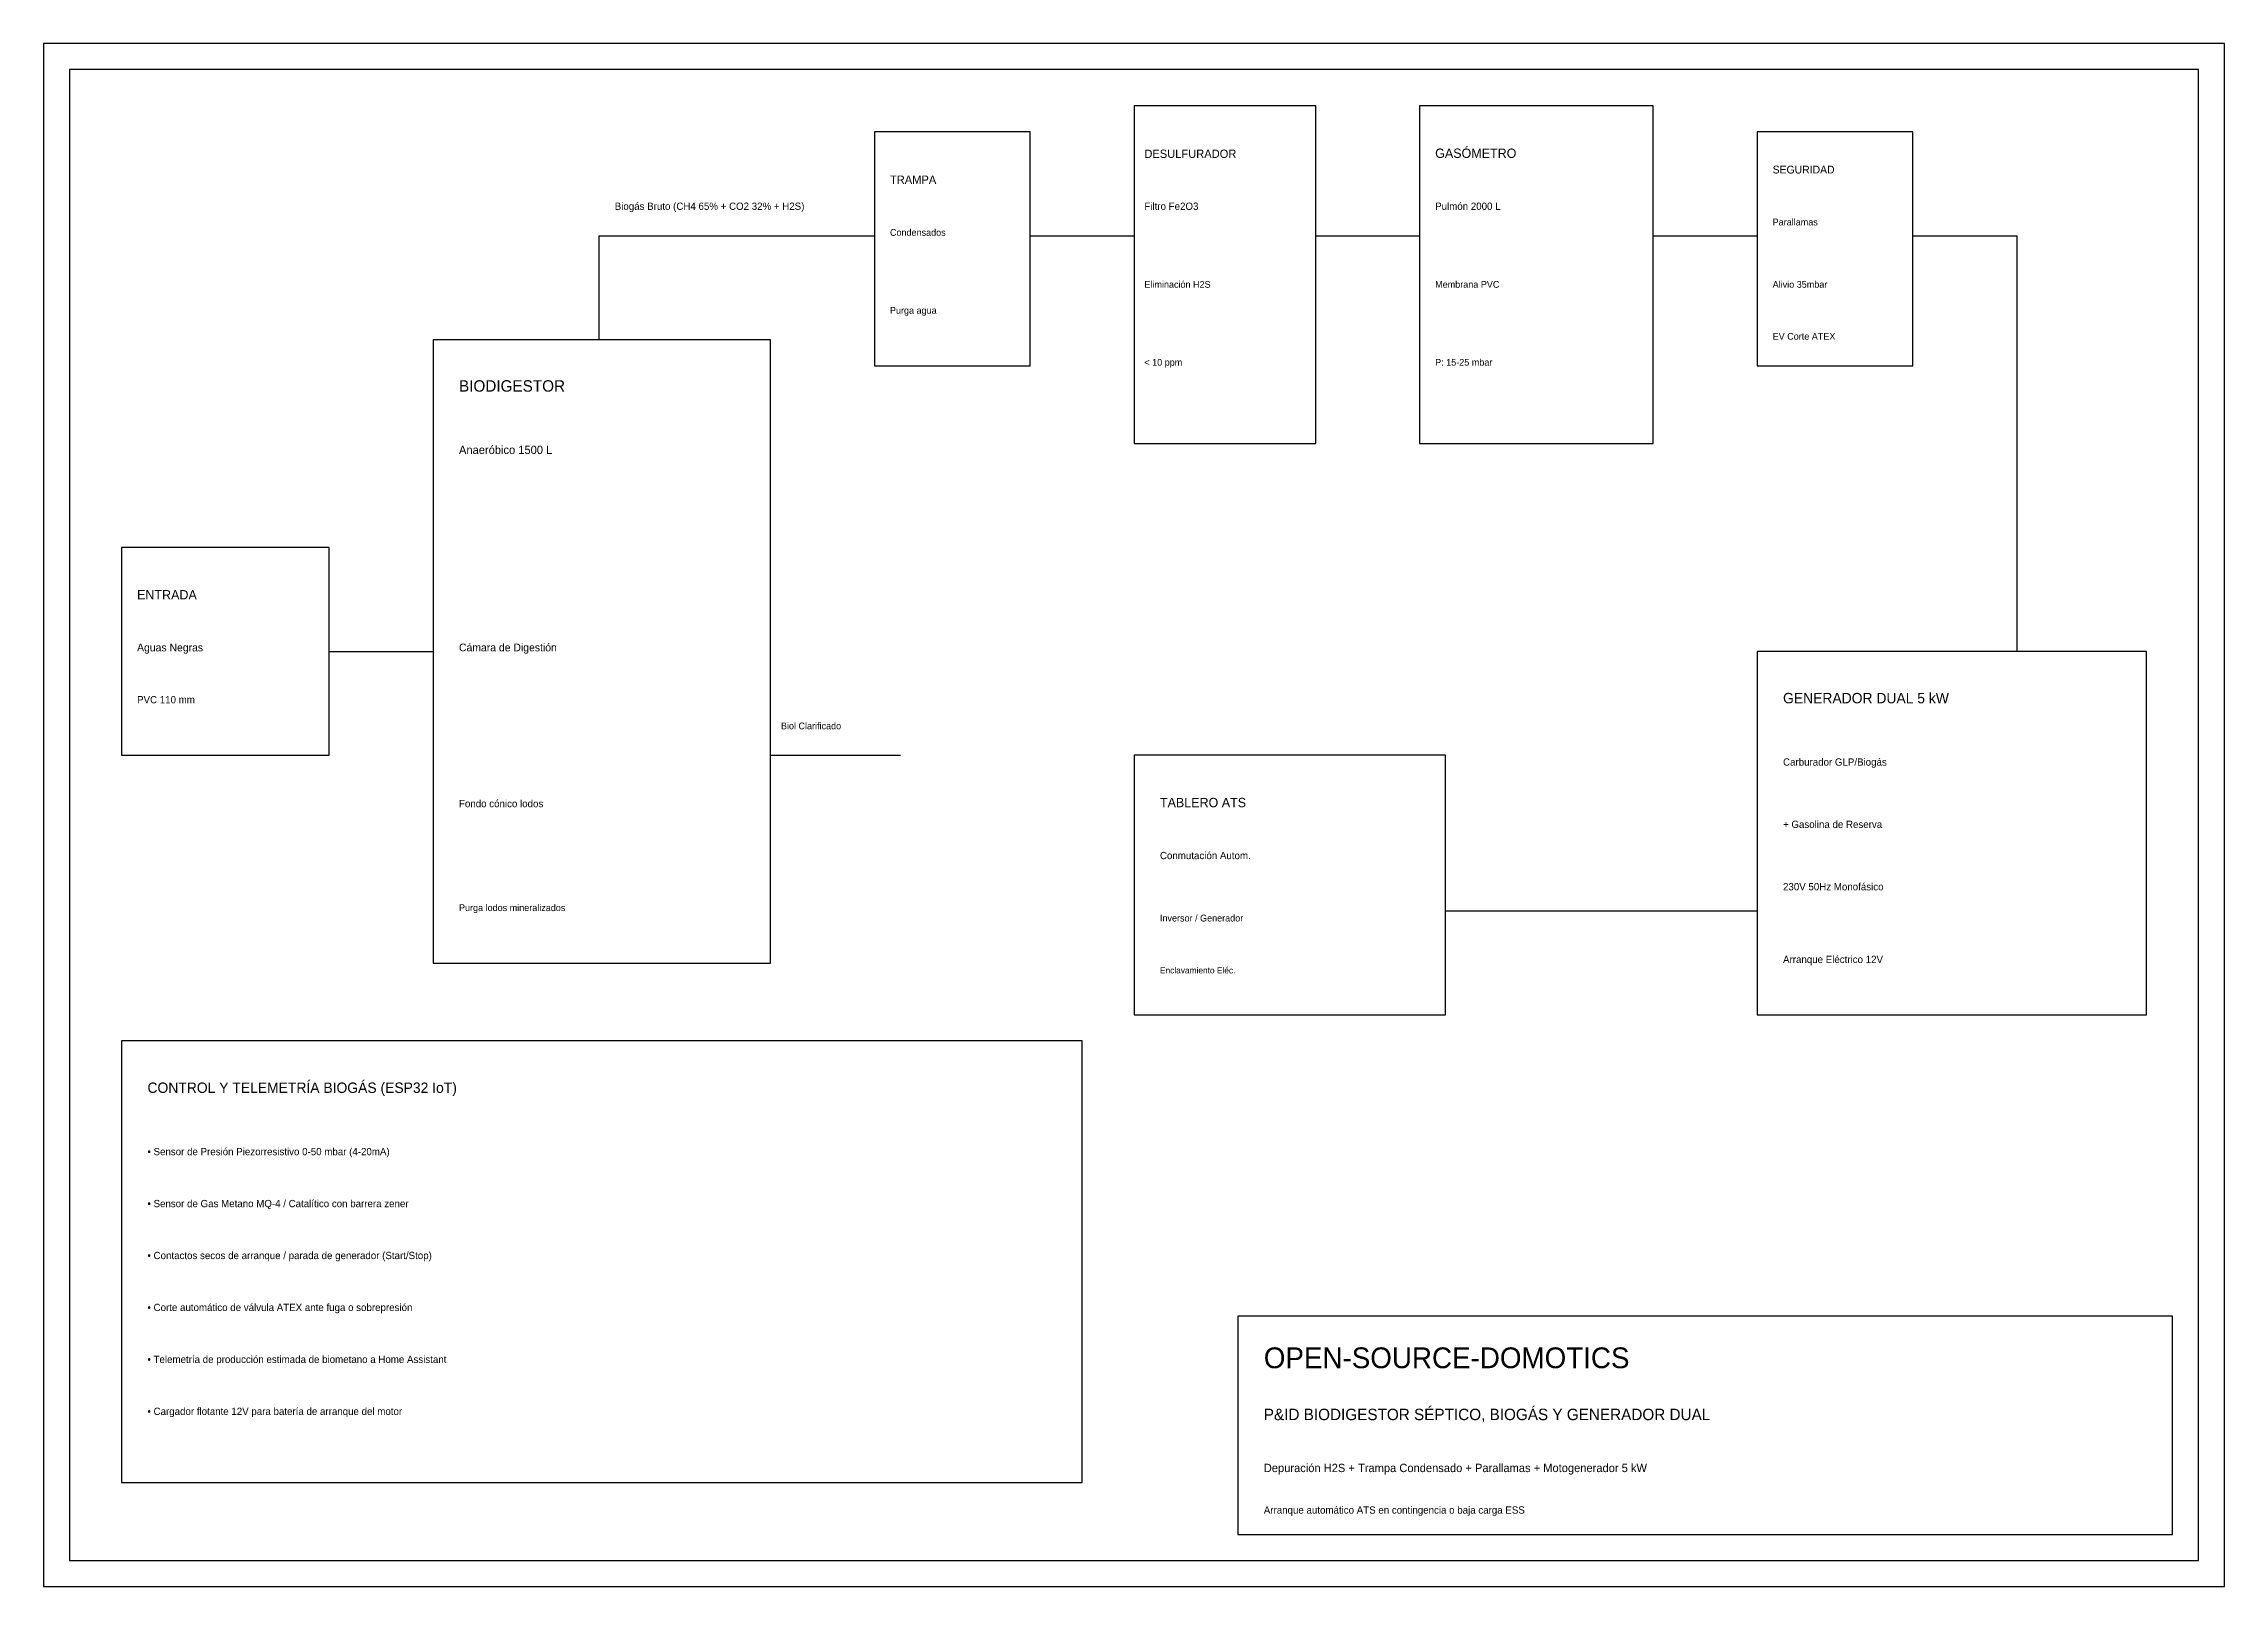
# Model space of a CAD drawing. Extents: x 0 to 420, y 0 to 297.
import ezdxf

# ---------------------------------------------------------------- set-up
doc = ezdxf.new("R2010")
doc.units = 0
for name, color, linetype in [('BIODIGESTOR_REACTOR', 3, 'CONTINUOUS'), ('FILTROS_Y_EQUIPOS', 4, 'CONTINUOUS'), ('GENERADOR_ATS', 2, 'CONTINUOUS'), ('LINEAS_BIOGAS', 1, 'CONTINUOUS'), ('MARCO_ROTULO', 7, 'CONTINUOUS'), ('TEXTO_NOTAS', 7, 'CONTINUOUS')]:
    doc.layers.add(name, color=color, linetype=linetype)

msp = doc.modelspace()

# ---------------------------------------------------------------- linework, layer by layer
at = {"layer": 'BIODIGESTOR_REACTOR'}
for p, q in [((140, 240), (75, 240)), ((75, 240), (75, 120)), ((140, 120), (140, 240)), ((55, 200), (15, 200)), ((15, 200), (15, 160)), ((55, 160), (55, 200)), ((55, 180), (75, 180)), ((15, 160), (55, 160)), ((140, 160), (165, 160)), ((75, 120), (140, 120))]:
    msp.add_line(p, q, dxfattribs=at)
at = {"layer": 'FILTROS_Y_EQUIPOS'}
for p, q in [((245, 285), (210, 285)), ((210, 285), (210, 220)), ((245, 220), (245, 285)), ((310, 285), (265, 285)), ((265, 285), (265, 220)), ((310, 220), (310, 285)), ((190, 280), (160, 280)), ((160, 280), (160, 235)), ((190, 235), (190, 280)), ((360, 280), (330, 280)), ((330, 280), (330, 235)), ((360, 235), (360, 280)), ((160, 235), (190, 235)), ((330, 235), (360, 235)), ((210, 220), (245, 220)), ((265, 220), (310, 220)), ((200, 105), (15, 105)), ((15, 105), (15, 20)), ((200, 20), (200, 105)), ((15, 20), (200, 20))]:
    msp.add_line(p, q, dxfattribs=at)
at = {"layer": 'GENERADOR_ATS'}
for p, q in [((405, 180), (330, 180)), ((330, 180), (330, 110)), ((405, 110), (405, 180)), ((270, 160), (210, 160)), ((210, 160), (210, 110)), ((270, 110), (270, 160)), ((330, 130), (270, 130)), ((210, 110), (270, 110)), ((330, 110), (405, 110))]:
    msp.add_line(p, q, dxfattribs=at)
at = {"layer": 'LINEAS_BIOGAS'}
for p, q in [((107, 240), (107, 260)), ((107, 260), (160, 260)), ((190, 260), (210, 260)), ((245, 260), (265, 260)), ((310, 260), (330, 260)), ((360, 260), (380, 260)), ((380, 260), (380, 180))]:
    msp.add_line(p, q, dxfattribs=at)
at = {"layer": 'MARCO_ROTULO'}
for p, q in [((420, 297), (0, 297)), ((0, 297), (0, 0)), ((420, 0), (420, 297)), ((415, 292), (5, 292)), ((5, 292), (5, 5)), ((415, 5), (415, 292)), ((410, 52), (230, 52)), ((230, 52), (230, 10)), ((410, 10), (410, 52)), ((230, 10), (410, 10)), ((5, 5), (415, 5)), ((0, 0), (420, 0))]:
    msp.add_line(p, q, dxfattribs=at)

# ---------------------------------------------------------------- texts
at = {"layer": 'TEXTO_NOTAS'}
for s, height, p in [('GASÓMETRO', 1.8, (268, 275)), ('DESULFURADOR', 1.6, (212, 275)), ('SEGURIDAD', 1.5, (333, 272)), ('TRAMPA', 1.6, (163, 270)), ('Biogás Bruto (CH4 65% + CO2 32% + H2S)', 1.4, (110, 265)), ('Filtro Fe2O3', 1.4, (212, 265)), ('Pulmón 2000 L', 1.4, (268, 265)), ('Condensados', 1.3, (163, 260)), ('Parallamas', 1.3, (333, 262)), ('Eliminación H2S', 1.3, (212, 250)), ('Membrana PVC', 1.3, (268, 250)), ('Alivio 35mbar', 1.3, (333, 250)), ('Purga agua', 1.3, (163, 245)), ('EV Corte ATEX', 1.3, (333, 240)), ('< 10 ppm', 1.3, (212, 235)), ('P: 15-25 mbar', 1.3, (268, 235)), ('BIODIGESTOR', 2.2, (80, 230)), ('Anaeróbico 1500 L', 1.6, (80, 218)), ('ENTRADA', 1.8, (18, 190)), ('Aguas Negras', 1.5, (18, 180)), ('Cámara de Digestión', 1.5, (80, 180)), ('PVC 110 mm', 1.4, (18, 170)), ('GENERADOR DUAL 5 kW', 2, (335, 170)), ('Biol Clarificado', 1.3, (142, 165)), ('Carburador GLP/Biogás', 1.4, (335, 158)), ('Fondo cónico lodos', 1.4, (80, 150)), ('TABLERO ATS', 1.8, (215, 150)), ('+ Gasolina de Reserva', 1.4, (335, 146)), ('Conmutación Autom.', 1.4, (215, 140)), ('230V 50Hz Monofásico', 1.4, (335, 134)), ('Purga lodos mineralizados', 1.3, (80, 130)), ('Inversor / Generador', 1.3, (215, 128)), ('Enclavamiento Eléc.', 1.2, (215, 118)), ('Arranque Eléctrico 12V', 1.4, (335, 120)), ('CONTROL Y TELEMETRÍA BIOGÁS (ESP32 IoT)', 2, (20, 95)), ('• Sensor de Presión Piezorresistivo 0-50 mbar (4-20mA)', 1.4, (20, 83)), ('• Sensor de Gas Metano MQ-4 / Catalítico con barrera zener', 1.4, (20, 73)), ('• Contactos secos de arranque / parada de generador (Start/Stop)', 1.4, (20, 63)), ('• Corte automático de válvula ATEX ante fuga o sobrepresión', 1.4, (20, 53)), ('• Telemetría de producción estimada de biometano a Home Assistant', 1.4, (20, 43)), ('OPEN-SOURCE-DOMOTICS', 4, (235, 42)), ('• Cargador flotante 12V para batería de arranque del motor', 1.4, (20, 33)), ('P&ID BIODIGESTOR SÉPTICO, BIOGÁS Y GENERADOR DUAL', 2.2, (235, 32)), ('Depuración H2S + Trampa Condensado + Parallamas + Motogenerador 5 kW', 1.6, (235, 22)), ('Arranque automático ATS en contingencia o baja carga ESS', 1.4, (235, 14))]:
    msp.add_text(s, height=height, dxfattribs=at).set_placement(p)

doc.saveas('drawing.dxf')
